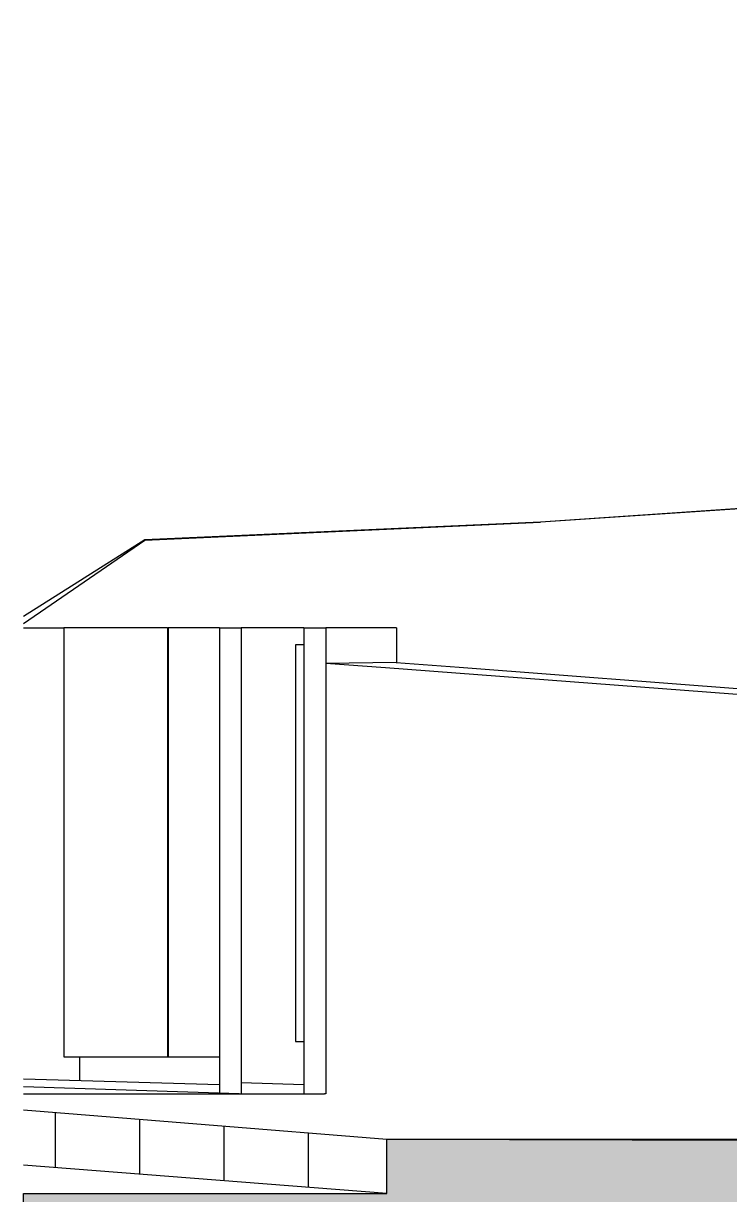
# Model space of a CAD drawing. Header units: metres. Extents: x -111189 to -108577, y -72951 to -72647.
# Drawn here: x -108925.385 to -108923.427, y -72944.199 to -72940.954 of the extents above; entities that cross this region are included whole.
import ezdxf

# ---------------------------------------------------------------- set-up
doc = ezdxf.new("R2010")
doc.units = ezdxf.units.M
doc.header["$MEASUREMENT"] = 0
for name, color, linetype in [('00 - DESENHO 2D', 7, 'Continuous'), ('02 - ESTRADAS', 7, 'Continuous'), ('02 - PASSEIOS', 7, 'Continuous'), ('07 - MUROS', 7, 'Continuous'), ('12 - COTAS GERAIS', 7, 'Continuous')]:
    doc.layers.add(name, color=color, linetype=linetype)
doc.styles.add('ESTILO_GERADO_7', font='')
doc.styles.get('ESTILO_GERADO_7').set_extended_font_data('Helvetica')
doc.dimstyles.new('ESTILO_GERADO__5', dxfattribs={"dimtxt": 0.15, "dimasz": 0.114, "dimexe": 0.18, "dimexo": 0.0625, "dimgap": 0, "dimtad": 1, "dimzin": 0, "dimdsep": 46, "dimtxsty": 'ESTILO_GERADO_7', "dimblk": 'ARROWHEAD_2', "dimblk1": 'ARROWHEAD_2', "dimblk2": 'ARROWHEAD_2', "dimcen": 0.09, "dimse1": 1, "dimse2": 1, "dimclrd": 7, "dimclre": 7, "dimclrt": 7, "dimadec": 0, "dimazin": 0, "dimtfac": 1, "dimtdec": 4, "dimtmove": 0, "dimatfit": 3, "dimfxl": 1, "dimtolj": 1, "dimtzin": 0, "dimarcsym": 0})

# ---------------------------------------------------------------- blocks, each defined once
blk = doc.blocks.new('Corte Elem_511_1', base_point=(-108745.4296, -72941.9624))
at = {"layer": '07 - MUROS', "color": 251, "linetype": 'Continuous', "lineweight": 13}
for p, q in [((-108922.4671, -72942.237), (-108923.9492, -72942.3367)), ((-108922.4673, -72942.2371), (-108923.9492, -72942.3367)), ((-108925.0471, -72942.3869), (-108923.9492, -72942.3367)), ((-108923.9492, -72942.3367), (-108925.0471, -72942.3856)), ((-108925.0471, -72942.3856), (-108925.3846, -72942.5988)), ((-108925.3846, -72942.6177), (-108925.0471, -72942.3869))]:
    blk.add_line(p, q, dxfattribs=at)
blk = doc.blocks.new('Corte Elem_512_1', base_point=(-108745.4296, -72941.9624))
at = {"layer": '02 - ESTRADAS', "color": 7, "linetype": 'Continuous', "lineweight": 13}
blk.add_line((-108924.3757, -72944.1993), (-108925.3846, -72944.1202), dxfattribs=at)
blk = doc.blocks.new('Corte Elem_513_1', base_point=(-108745.4296, -72941.9624))
at = {"layer": '02 - PASSEIOS', "linetype": 'Continuous', "lineweight": 13}
h = blk.add_hatch(dxfattribs=at)
h.set_pattern_fill('GRID_60X120_0001', style=0, pattern_type=2)
h.set_pattern_definition([(180, (-108887.3971, -72941.9624), (0, 0.6), []), (90, (-108887.39708, -72941.96242), (0.233942, 0), [])])
h.paths.add_polyline_path([(-108925.3846, -72943.9673), (-108925.3846, -72944.1202), (-108924.3757, -72944.1993), (-108924.3757, -72944.0482)])
blk.add_hatch(color=251, dxfattribs=at).paths.add_polyline_path([(-108924.3757, -72944.0482), (-108924.3757, -72949.1485), (-108922.9332, -72949.1485), (-108922.9332, -72944.0526), (-108923.3452, -72944.0513)])
at = {"layer": '02 - PASSEIOS', "color": 251, "linetype": 'Continuous', "lineweight": 13}
for p, q in [((-108924.7861, -72943.9222), (-108925.3846, -72943.9034)), ((-108925.3846, -72943.9222), (-108924.5492, -72943.9222)), ((-108924.5456, -72943.9225), (-108924.5492, -72943.9222))]:
    blk.add_line(p, q, dxfattribs=at)
at = {"layer": '02 - PASSEIOS', "color": 7, "linetype": 'Continuous', "lineweight": 13}
blk.add_line((-108925.3846, -72943.9673), (-108924.3757, -72944.0482), dxfattribs=at)
at = {"layer": '02 - PASSEIOS', "color": 7, "linetype": 'Continuous', "lineweight": 20}
for p, q in [((-108924.3757, -72944.0482), (-108923.3452, -72944.0513)), ((-108924.3757, -72944.1993), (-108924.3757, -72944.0482))]:
    blk.add_line(p, q, dxfattribs=at)
blk = doc.blocks.new('Corte Elem_534_1', base_point=(-108745.4296, -72941.9624))
at = {"layer": '07 - MUROS', "color": 251, "linetype": 'Continuous', "lineweight": 13}
for p, q in [((-108924.3495, -72942.7264), (-108924.5456, -72942.7287)), ((-108924.3495, -72942.7264), (-108924.1753, -72942.7396)), ((-108924.3792, -72942.7413), (-108924.5456, -72942.7287)), ((-108924.5456, -72942.7287), (-108924.5456, -72943.9225))]:
    blk.add_line(p, q, dxfattribs=at)
at = {"layer": '07 - MUROS', "color": 7, "linetype": 'Continuous', "lineweight": 13}
for p, q in [((-108922.9333, -72942.8501), (-108924.3792, -72942.7413)), ((-108924.1753, -72942.7396), (-108922.7294, -72942.8493))]:
    blk.add_line(p, q, dxfattribs=at)
blk = doc.blocks.new('Corte Elem_535_1', base_point=(-108745.4296, -72941.9624))
at = {"layer": '07 - MUROS', "color": 251, "linetype": 'Continuous', "lineweight": 13}
for p, q in [((-108925.3846, -72942.6298), (-108925.2723, -72942.6298)), ((-108925.2285, -72943.8198), (-108925.2285, -72943.8868))]:
    blk.add_line(p, q, dxfattribs=at)
blk = doc.blocks.new('Corte Elem_536_1', base_point=(-108745.4296, -72941.9624))
at = {"layer": '07 - MUROS', "color": 251, "linetype": 'Continuous', "lineweight": 13}
for p, q in [((-108924.9847, -72942.6298), (-108925.2723, -72942.6298)), ((-108925.2723, -72942.6298), (-108925.2723, -72943.8198)), ((-108924.9847, -72942.6298), (-108924.9827, -72942.6298)), ((-108924.9847, -72942.6298), (-108924.9847, -72943.8198)), ((-108925.2723, -72943.8198), (-108924.9847, -72943.8198)), ((-108924.9847, -72943.8198), (-108924.9827, -72943.8198))]:
    blk.add_line(p, q, dxfattribs=at)
blk = doc.blocks.new('Corte Elem_576_1', base_point=(-108745.4296, -72941.9624))
at = {"layer": '07 - MUROS', "color": 251, "linetype": 'Continuous', "lineweight": 13}
blk.add_line((-108924.8403, -72943.8978), (-108925.3846, -72943.8823), dxfattribs=at)
blk = doc.blocks.new('Corte Elem_577_1', base_point=(-108745.4296, -72941.9624))
at = {"layer": '07 - MUROS', "color": 251, "linetype": 'Continuous', "lineweight": 13}
for p, q in [((-108924.8403, -72942.6298), (-108924.9827, -72942.6298)), ((-108924.9827, -72942.6298), (-108924.9827, -72943.8198)), ((-108924.9827, -72943.8198), (-108924.8403, -72943.8198))]:
    blk.add_line(p, q, dxfattribs=at)
blk = doc.blocks.new('Corte Elem_643_1', base_point=(-108745.4296, -72941.9624))
at = {"layer": '07 - MUROS', "color": 251, "linetype": 'Continuous', "lineweight": 13}
for p, q in [((-108924.8403, -72942.6298), (-108924.78, -72942.6298)), ((-108924.8403, -72942.6298), (-108924.8403, -72943.8978)), ((-108924.6059, -72942.6298), (-108924.78, -72942.6298)), ((-108924.78, -72942.6298), (-108924.78, -72943.8922)), ((-108924.8403, -72943.8978), (-108924.8403, -72943.9205))]:
    blk.add_line(p, q, dxfattribs=at)
blk = doc.blocks.new('Corte Elem_646_1', base_point=(-108745.4296, -72941.9624))
at = {"layer": '07 - MUROS', "color": 251, "linetype": 'Continuous', "lineweight": 13}
for p, q in [((-108924.6058, -72943.8978), (-108924.7801, -72943.8922)), ((-108924.7801, -72943.8922), (-108924.7801, -72943.9222)), ((-108924.6058, -72943.8978), (-108924.6058, -72943.9222))]:
    blk.add_line(p, q, dxfattribs=at)
blk = doc.blocks.new('Corte Elem_665_1', base_point=(-108745.4296, -72941.9624))
at = {"layer": '07 - MUROS', "color": 251, "linetype": 'Continuous', "lineweight": 13}
for p, q in [((-108924.6059, -72942.6298), (-108924.5454, -72942.6298)), ((-108924.6059, -72942.6298), (-108924.6059, -72943.8978)), ((-108924.3494, -72942.6298), (-108924.5454, -72942.6298)), ((-108924.5454, -72942.6298), (-108924.5454, -72942.7287)), ((-108924.3494, -72942.6298), (-108924.3494, -72942.7264)), ((-108924.6059, -72943.8978), (-108924.6059, -72943.9222))]:
    blk.add_line(p, q, dxfattribs=at)
blk = doc.blocks.new('Corte Elem_666_1', base_point=(-108745.4296, -72941.9624))
at = {"layer": '07 - MUROS', "color": 251, "linetype": 'Continuous', "lineweight": 13}
for p, q in [((-108924.6059, -72942.6774), (-108924.6294, -72942.6774)), ((-108924.6294, -72942.6774), (-108924.6294, -72943.7774)), ((-108924.6294, -72943.7774), (-108924.6059, -72943.7774))]:
    blk.add_line(p, q, dxfattribs=at)
blk = doc.blocks.new('*D1371', base_point=(-108745.4296, -72941.9624))
at = {"layer": '12 - COTAS GERAIS', "color": 7, "linetype": 'Continuous', "lineweight": 5, "transparency": 16777216}
for p, q in [((-108918.3441, -72944.6624), (-108918.3441, -72942.3324)), ((-108918.4191, -72944.6191), (-108918.2691, -72944.7057)), ((-108918.2316, -72944.6624), (-108918.4566, -72944.6624)), ((-108918.3441, -72944.8124), (-108918.3441, -72944.6624)), ((-108918.4191, -72944.7691), (-108918.2691, -72944.8557))]:
    blk.add_line(p, q, dxfattribs=at)
blk = doc.blocks.new('ARROWHEAD_2')
at = {"color": 0, "linetype": 'Continuous', "lineweight": 0}
for p, q in [((-0.378, -0.655), (0.378, 0.655)), ((0, 0), (-1, 0))]:
    blk.add_line(p, q, dxfattribs=at)
blk = doc.blocks.new('*D1372', base_point=(-108745.4296, -72941.9624))
at = {"layer": '12 - COTAS GERAIS', "color": 7, "linetype": 'Continuous', "lineweight": 5, "transparency": 16777216}
for p, q in [((-108918.4191, -72942.2891), (-108918.2691, -72942.3757)), ((-108918.2316, -72942.3324), (-108918.4566, -72942.3324)), ((-108918.3441, -72944.6624), (-108918.3441, -72942.3324)), ((-108918.4191, -72944.6191), (-108918.2691, -72944.7057))]:
    blk.add_line(p, q, dxfattribs=at)
at = {"layer": '12 - COTAS GERAIS', "color": 7, "lineweight": 5, "transparency": 16777216, "char_height": 0.15, "attachment_point": 7, "rotation": 90, "style": 'ESTILO_GERADO_7'}
for s, insert in [('\\A1;{\\pql;\\fHelvetica|b0|i0|c0|p0;\\W1.000000;0,35}', (-108918.3741, -72942.7879)), ('\\A1;{\\pql;\\fHelvetica|b0|i0|c0|p0;\\W1.000000;2,33}', (-108918.3741, -72943.7035)), ('\\A1;{\\pql;\\fHelvetica|b0|i0|c0|p0;\\W1.000000;0,15}', (-108918.3741, -72944.6191))]:
    blk.add_mtext(s, dxfattribs=dict(at, insert=insert))
blk = doc.blocks.new('*D1374', base_point=(-108745.4296, -72941.9624))
at = {"layer": '12 - COTAS GERAIS', "color": 7, "linetype": 'Continuous', "lineweight": 5, "transparency": 16777216}
for p, q in [((-108918.4191, -72941.9191), (-108918.2691, -72942.0057)), ((-108918.2691, -72942.0257), (-108918.4191, -72941.9391)), ((-108918.2316, -72941.9624), (-108918.4566, -72941.9624)), ((-108918.3441, -72941.9824), (-108918.3441, -72941.9624)), ((-108918.2316, -72941.9824), (-108918.4566, -72941.9824))]:
    blk.add_line(p, q, dxfattribs=at)
blk = doc.blocks.new('*D1375', base_point=(-108745.4296, -72941.9624))
at = {"layer": '12 - COTAS GERAIS', "color": 7, "linetype": 'Continuous', "lineweight": 5, "transparency": 16777216}
for p, q in [((-108918.4191, -72939.0191), (-108918.2691, -72939.1057)), ((-108918.2316, -72939.0624), (-108918.4566, -72939.0624)), ((-108918.3441, -72941.9624), (-108918.3441, -72939.0624)), ((-108918.4191, -72941.9191), (-108918.2691, -72942.0057)), ((-108918.2691, -72942.0257), (-108918.4191, -72941.9391)), ((-108918.2316, -72941.9624), (-108918.4566, -72941.9624))]:
    blk.add_line(p, q, dxfattribs=at)
at = {"layer": '12 - COTAS GERAIS', "color": 7, "lineweight": 5, "transparency": 16777216, "char_height": 0.15, "attachment_point": 7, "rotation": 90, "style": 'ESTILO_GERADO_7'}
for s, insert in [('\\A1;{\\pql;\\fHelvetica|b0|i0|c0|p0;\\W1.000000;0,43}', (-108918.3741, -72939.5179)), ('\\A1;{\\pql;\\fHelvetica|b0|i0|c0|p0;\\W1.000000;2,90}', (-108918.3741, -72940.7185)), ('\\A1;{\\pql;\\fHelvetica|b0|i0|c0|p0;\\W1.000000;0,02}', (-108918.3741, -72941.9191))]:
    blk.add_mtext(s, dxfattribs=dict(at, insert=insert))

msp = doc.modelspace()

# ---------------------------------------------------------------- hatches: boundary and pattern name
at = {"layer": '00 - DESENHO 2D', "linetype": 'Continuous', "lineweight": 13}
msp.add_hatch(color=251, dxfattribs=at).paths.add_polyline_path([(-108924.3757, -72944.1993), (-108924.376, -72944.0481), (-108922.9333, -72944.0481), (-108922.9333, -72942.8516), (-108922.7331, -72942.8516), (-108922.7295, -72944.1418), (-108921.1266, -72944.0201), (-108919.6849, -72943.9144), (-108919.5646, -72943.9049), (-108919.5646, -72945.0124), (-108909.6597, -72945.0124), (-108909.6497, -72942.8341), (-108908.4597, -72942.8341), (-108908.4597, -72942.9436), (-108907.8781, -72942.9009), (-108906.7855, -72942.8472), (-108905.972, -72942.8207), (-108905.3249, -72942.7961), (-108904.8593, -72942.7784), (-108904.863, -72941.3159), (-108904.6636, -72941.3159), (-108904.6617, -72951.1791), (-108925.3846, -72951.1828), (-108925.3846, -72944.1993), (-108924.7848, -72944.1993)])

# ---------------------------------------------------------------- linework, layer by layer
at = {"layer": '00 - DESENHO 2D', "color": 7, "linetype": 'Continuous', "lineweight": 20, "flags": 128}
msp.add_lwpolyline([(-108904.6617, -72951.1791), (-108925.3846, -72951.1828), (-108925.3846, -72944.1993), (-108924.7848, -72944.1993), (-108924.3757, -72944.1993), (-108924.376, -72944.0481), (-108922.9333, -72944.0481), (-108922.9333, -72942.8516), (-108922.7331, -72942.8516), (-108922.7295, -72944.1418), (-108921.1266, -72944.0201), (-108919.6849, -72943.9144), (-108919.5646, -72943.9049), (-108919.5646, -72945.0124), (-108909.6597, -72945.0124), (-108909.6497, -72942.8341), (-108908.4597, -72942.8341), (-108908.4597, -72942.9436), (-108907.8781, -72942.9009)], dxfattribs=at)

# ---------------------------------------------------------------- block references
at = {"layer": '02 - ESTRADAS', "lineweight": 0}
msp.add_blockref('Corte Elem_512_1', (-108745.4296, -72941.9624), dxfattribs=at)
at = {"layer": '02 - PASSEIOS', "lineweight": 0}
msp.add_blockref('Corte Elem_513_1', (-108745.4296, -72941.9624), dxfattribs=at)
at = {"layer": '07 - MUROS', "lineweight": 0}
for name in ['Corte Elem_511_1', 'Corte Elem_535_1', 'Corte Elem_536_1', 'Corte Elem_577_1', 'Corte Elem_643_1', 'Corte Elem_665_1', 'Corte Elem_666_1', 'Corte Elem_534_1', 'Corte Elem_576_1', 'Corte Elem_646_1']:
    msp.add_blockref(name, (-108745.4296, -72941.9624), dxfattribs=at)

# ---------------------------------------------------------------- dimensions: what is measured, and where the dimension line sits
at = {"layer": '12 - COTAS GERAIS', "color": 7, "linetype": 'Continuous', "lineweight": 5}
for base, p1, p2, picture, middle in [((-108918.3441, -72939.0624), (-108925.3846, -72941.9624), (-108918.3339, -72939.0624), '*D1375', (-108918.4491, -72940.5243)), ((-108918.3441, -72941.9624), (-108918.6847, -72941.9824), (-108925.3846, -72941.9624), '*D1374', (-108918.4491, -72941.7249)), ((-108918.3441, -72942.3324), (-108925.3846, -72944.6624), (-108918.6847, -72942.3324), '*D1372', (-108918.4491, -72943.5093)), ((-108918.3441, -72944.6624), (-108914.6121, -72944.8124), (-108925.3846, -72944.6624), '*D1371', (-108918.4491, -72944.4249))]:
    dim = msp.add_linear_dim(base=base, p1=p1, p2=p2, angle=90, dimstyle='ESTILO_GERADO__5', dxfattribs=at)
    dim.commit()
    dim.dimension.update_dxf_attribs({"geometry": picture, "text_midpoint": middle, "dimtype": 160, "text_rotation": 90})

doc.saveas('drawing.dxf')
